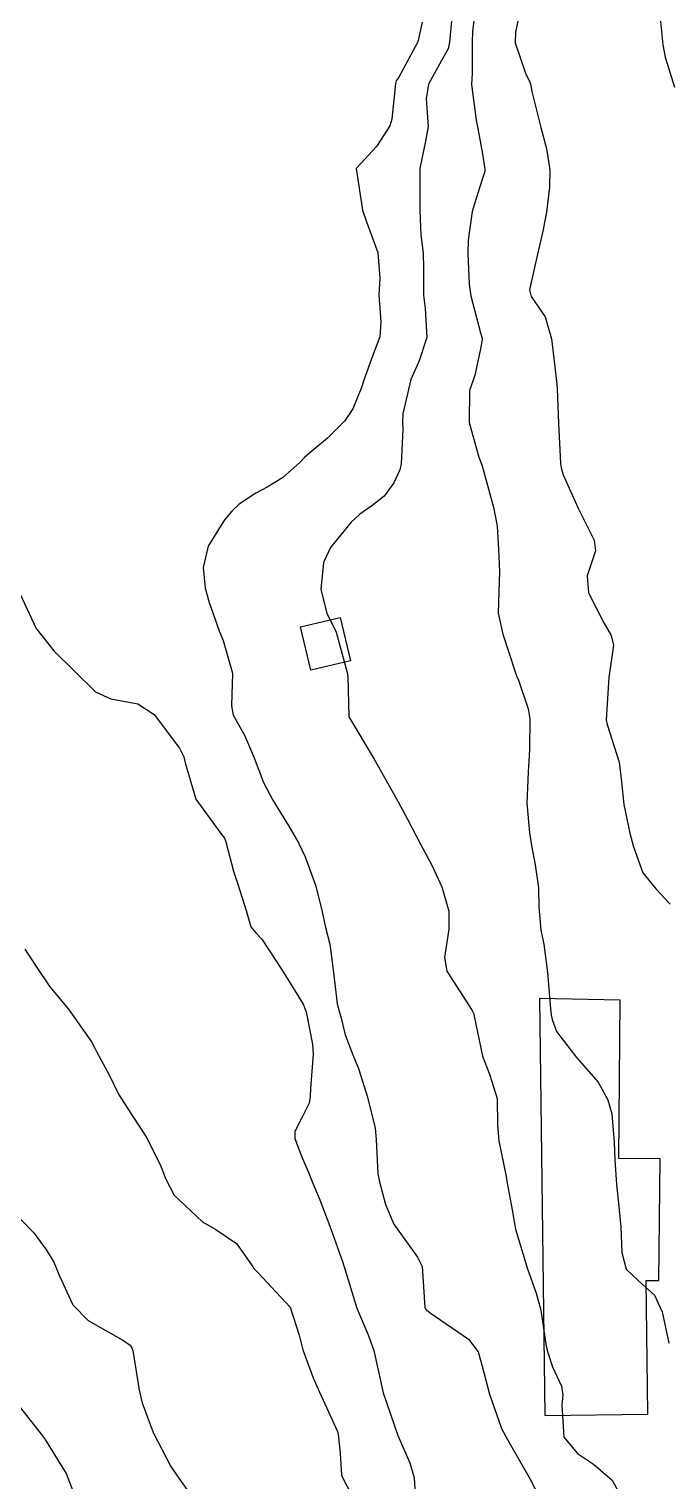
# Model space of a CAD drawing. Header units: metres. Extents: x 298520 to 308411, y 7433745 to 7450750.
# Drawn here: x 302011.5 to 302041.7, y 7441536.6 to 7441605.4 of the extents above; entities that cross this region are included whole.
import ezdxf

# ---------------------------------------------------------------- set-up
doc = ezdxf.new("R2010")
doc.units = ezdxf.units.M
doc.header["$LTSCALE"] = 10
for name, color, linetype in [('Curvas de Nivel 1m', 11, 'Continuous'), ('Curvas de Nivel 5m', 15, 'Continuous'), ('Edificações', 30, 'Continuous')]:
    doc.layers.add(name, color=color, linetype=linetype)

msp = doc.modelspace()

# ---------------------------------------------------------------- linework, layer by layer
at = {"layer": 'Curvas de Nivel 1m', "flags": 128}
for points, elevation in [([(302032.645, 7441606.744), (302032.454, 7441605.283), (302032.434, 7441604.745), (302032.434, 7441603.279), (302032.404, 7441602.746), (302032.621, 7441601.06), (302032.69, 7441600.742), (302032.92, 7441599.462), (302033.036, 7441598.739), (302033.026, 7441598.624), (302032.908, 7441598.245), (302032.536, 7441597.104), (302032.439, 7441596.745), (302032.238, 7441595.381), (302032.232, 7441594.746), (302032.295, 7441593.299), (302032.363, 7441592.745), (302032.826, 7441590.999), (302032.902, 7441590.739), (302032.904, 7441590.656), (302032.814, 7441590.158), (302032.555, 7441588.983), (302032.473, 7441588.743), (302032.305, 7441588.264), (302032.292, 7441586.747), (302032.748, 7441585.109), (302032.886, 7441584.739), (302032.953, 7441584.526), (302033.44, 7441582.733), (302033.614, 7441581.831), (302033.684, 7441580.73), (302033.725, 7441579.692), (302033.688, 7441578.73), (302033.67, 7441577.722), (302033.881, 7441576.728), (302034.502, 7441574.844), (302034.548, 7441574.721), (302034.621, 7441574.54), (302035.089, 7441573.194), (302035.159, 7441572.712), (302035.14, 7441571.263), (302035.118, 7441570.712), (302035.085, 7441570.202), (302035.02, 7441568.713), (302035.145, 7441567.317), (302035.246, 7441566.709), (302035.42, 7441565.806), (302035.566, 7441564.704), (302035.588, 7441563.797), (302035.688, 7441562.702), (302035.82, 7441562.043), (302035.992, 7441560.697), (302036.146, 7441558.986), (302036.177, 7441558.694), (302036.212, 7441558.475), (302036.425, 7441557.908), (302037.366, 7441556.68), (302038.395, 7441555.501), (302038.859, 7441554.665), (302039.038, 7441554.002), (302039.146, 7441552.662), (302039.185, 7441551.832), (302039.267, 7441550.661), (302039.372, 7441549.615), (302039.466, 7441548.658), (302039.51, 7441547.449), (302039.723, 7441546.656), (302040.288, 7441546.116), (302041.057, 7441545.415), (302041.417, 7441544.633), (302041.733, 7441543.145)], 736), ([(302031.497, 7441606.263), (302031.361, 7441604.756), (302031.295, 7441604.442), (302030.974, 7441603.886), (302030.369, 7441602.769), (302030.261, 7441602.076), (302030.344, 7441600.769), (302030.218, 7441600.063), (302029.953, 7441598.774), (302029.96, 7441597.831), (302029.95, 7441596.774), (302030.011, 7441595.638), (302030.11, 7441594.771), (302030.134, 7441594.049), (302030.137, 7441592.771), (302030.209, 7441592.142), (302030.294, 7441590.768), (302029.922, 7441589.658), (302029.532, 7441588.779), (302029.149, 7441587.157), (302029.134, 7441586.786), (302029.146, 7441586.407), (302029.067, 7441584.787), (302029.016, 7441584.511), (302028.734, 7441583.893), (302028.264, 7441583.258), (302027.687, 7441582.8), (302027.119, 7441582.406), (302026.715, 7441582.019), (302025.733, 7441580.825), (302025.403, 7441580.118), (302025.269, 7441578.831), (302025.554, 7441577.719), (302025.993, 7441576.82), (302026.524, 7441574.912), (302026.541, 7441574.811), (302026.547, 7441574.736), (302026.603, 7441572.81), (302027.788, 7441570.798), (302028.562, 7441569.428), (302028.926, 7441568.786), (302029.371, 7441567.955), (302029.986, 7441566.775), (302030.518, 7441565.785), (302031.001, 7441564.763), (302031.332, 7441563.599), (302031.323, 7441562.757), (302031.122, 7441561.413), (302031.235, 7441560.758), (302032.435, 7441558.9), (302032.508, 7441558.739), (302032.531, 7441558.64), (302032.925, 7441556.735), (302033.251, 7441555.885), (302033.617, 7441554.728), (302033.629, 7441553.473), (302033.693, 7441552.727), (302034.036, 7441551.033), (302034.096, 7441550.722), (302034.324, 7441549.461), (302034.453, 7441548.719), (302034.49, 7441548.54), (302035.04, 7441546.713), (302035.466, 7441545.523), (302035.689, 7441544.706), (302035.938, 7441543.013), (302036.007, 7441542.702), (302036.236, 7441542.028), (302036.652, 7441541.119), (302036.729, 7441540.692), (302036.681, 7441540.228), (302036.776, 7441538.691), (302037.424, 7441537.92), (302038.18, 7441537.414), (302039.062, 7441536.661), (302040.153, 7441534.65)], 737), ([(302041.283, 7441606.363), (302041.448, 7441604.635), (302041.566, 7441604.046), (302042.002, 7441602.63)], 734), ([(302030.066, 7441605.704), (302029.863, 7441604.777), (302028.966, 7441603.101), (302028.837, 7441602.918), (302028.8, 7441602.792), (302028.625, 7441601.115), (302028.53, 7441600.794), (302027.908, 7441599.821), (302026.968, 7441598.809), (302026.949, 7441598.773), (302027.239, 7441596.807), (302027.436, 7441596.254), (302027.975, 7441594.799), (302028.069, 7441593.58), (302028.022, 7441592.798), (302028.11, 7441591.517), (302028.064, 7441590.798), (302027.724, 7441589.886), (302027.319, 7441588.805), (302027.192, 7441588.403), (302026.779, 7441587.397), (302026.388, 7441586.816), (302025.582, 7441586.006), (302024.75, 7441585.316), (302024.499, 7441585.09), (302024.272, 7441584.845), (302023.465, 7441584.123), (302022.731, 7441583.683), (302022.191, 7441583.403), (302021.404, 7441582.873), (302021.053, 7441582.543), (302020.716, 7441582.141), (302019.935, 7441580.892), (302019.7, 7441579.882), (302019.803, 7441578.893), (302019.995, 7441578.219), (302020.459, 7441576.883), (302020.646, 7441576.422), (302021.091, 7441574.875), (302021.048, 7441573.324), (302021.126, 7441572.882), (302021.653, 7441571.934), (302022.119, 7441570.867), (302022.566, 7441569.705), (302023.004, 7441568.855), (302023.765, 7441567.624), (302024.211, 7441566.843), (302024.523, 7441566.179), (302025.012, 7441564.832), (302025.316, 7441563.653), (302025.5, 7441562.825), (302025.693, 7441562.04), (302025.852, 7441560.819), (302026.044, 7441559.211), (302026.148, 7441558.814), (302026.211, 7441558.594), (302026.422, 7441557.752), (302026.793, 7441556.806), (302027.056, 7441556.154), (302027.487, 7441554.799), (302027.842, 7441553.324), (302027.895, 7441552.795), (302027.972, 7441551.169), (302028.043, 7441550.793), (302028.327, 7441549.716), (302028.727, 7441548.786), (302029.847, 7441547.225), (302030.067, 7441546.772), (302030.198, 7441544.846), (302030.23, 7441544.77), (302030.272, 7441544.722), (302030.447, 7441544.591), (302032.252, 7441543.331), (302032.713, 7441542.735), (302032.909, 7441542.06), (302033.245, 7441540.73), (302033.817, 7441539.105), (302034.02, 7441538.722), (302034.19, 7441538.45), (302035.183, 7441536.71), (302036.154, 7441534.817)], 738), ([(302011.052, 7441578.613), (302011.804, 7441576.988), (302012.637, 7441575.94), (302013.613, 7441574.97), (302014.613, 7441573.984), (302015.328, 7441573.667), (302016.608, 7441573.426), (302017.383, 7441572.922), (302018.587, 7441571.331), (302018.782, 7441570.908), (302018.849, 7441570.637), (302019.354, 7441568.902), (302020.537, 7441567.284), (302020.707, 7441567.059), (302020.782, 7441566.886), (302021.143, 7441565.504), (302021.349, 7441564.877), (302021.734, 7441563.632), (302021.963, 7441562.868), (302022.198, 7441562.582), (302022.477, 7441562.273), (302023.408, 7441560.851), (302024.438, 7441559.196), (302024.578, 7441558.838), (302024.884, 7441557.3), (302024.912, 7441556.833), (302024.777, 7441555.214), (302024.764, 7441554.834), (302024.717, 7441554.506), (302024.378, 7441553.814), (302024.034, 7441553.178), (302024.037, 7441552.843), (302024.355, 7441552.002), (302024.705, 7441551.194), (302024.847, 7441550.832), (302025.217, 7441549.94), (302025.657, 7441548.82), (302025.826, 7441548.335), (302026.295, 7441547.015), (302026.36, 7441546.809), (302026.387, 7441546.714), (302026.983, 7441544.803), (302027.507, 7441543.544), (302027.783, 7441542.795), (302028.223, 7441540.79), (302028.921, 7441538.783), (302029.477, 7441537.48), (302029.686, 7441536.775), (302029.783, 7441535.147)], 739), ([(302011.083, 7441548.998), (302011.694, 7441548.377), (302012.299, 7441547.552), (302012.642, 7441546.977), (302012.895, 7441546.366), (302013.538, 7441544.967), (302014.262, 7441544.223), (302015.897, 7441543.287), (302016.245, 7441543.052), (302016.33, 7441542.929), (302016.372, 7441542.798), (302016.673, 7441540.925), (302016.821, 7441540.316), (302017.343, 7441538.919), (302018.177, 7441537.313), (302018.447, 7441536.907), (302019.155, 7441535.908)], 741), ([(302010.829, 7441540.385), (302011.932, 7441538.984), (302012.043, 7441538.834), (302012.189, 7441538.631), (302013.217, 7441536.97), (302013.905, 7441535.213)], 742)]:
    msp.add_lwpolyline(points, dxfattribs=dict(at, elevation=elevation))
at = {"layer": 'Curvas de Nivel 5m', "flags": 128}
for points, elevation in [([(302034.794, 7441606.722), (302034.482, 7441605.234), (302034.462, 7441604.725), (302034.968, 7441603.235), (302035.15, 7441602.903), (302035.205, 7441602.716), (302035.253, 7441602.421), (302035.685, 7441600.709), (302035.947, 7441599.728), (302036.115, 7441598.702), (302036.094, 7441597.892), (302035.942, 7441596.704), (302035.775, 7441595.811), (302035.52, 7441594.71), (302035.153, 7441593.022), (302035.231, 7441592.714), (302035.884, 7441591.755), (302036.185, 7441590.7), (302036.377, 7441589.119), (302036.422, 7441588.696), (302036.448, 7441588.354), (302036.516, 7441586.694), (302036.606, 7441584.831), (302036.623, 7441584.692), (302036.643, 7441584.593), (302036.739, 7441584.27), (302037.444, 7441582.683), (302038.206, 7441581.176), (302038.267, 7441580.674), (302037.876, 7441579.487), (302037.939, 7441578.677), (302038.659, 7441577.256), (302039.008, 7441576.666), (302039.113, 7441576.198), (302038.907, 7441574.667), (302038.876, 7441574.412), (302038.776, 7441572.668), (302038.818, 7441572.451), (302039.384, 7441570.662), (302039.498, 7441569.732), (302039.611, 7441568.659), (302039.896, 7441567.3), (302040.065, 7441566.655), (302040.515, 7441565.424), (302041.142, 7441564.64), (302041.807, 7441563.942)], 735), ([(302011.271, 7441561.798), (302011.801, 7441560.99), (302012.448, 7441560.017), (302013.326, 7441558.971), (302014.418, 7441557.422), (302014.573, 7441557.117), (302014.662, 7441556.956), (302015.273, 7441555.818), (302015.691, 7441554.941), (302016.377, 7441553.876), (302017.01, 7441552.924), (302017.664, 7441551.602), (302017.942, 7441550.914), (302018.332, 7441550.157), (302019.671, 7441548.896), (302020.309, 7441548.528), (302021.288, 7441547.86), (302021.997, 7441546.864), (302022.108, 7441546.679), (302022.289, 7441546.5), (302023.818, 7441544.845), (302024.253, 7441543.53), (302024.415, 7441542.837), (302024.905, 7441541.505), (302025.208, 7441540.825), (302026.058, 7441538.959), (302026.095, 7441538.821), (302026.184, 7441537.935), (302026.253, 7441536.898), (302026.277, 7441536.818), (302026.923, 7441535.571)], 740)]:
    msp.add_lwpolyline(points, dxfattribs=dict(at, elevation=elevation))
at = {"layer": 'Edificações'}
for points in [[(302024.31, 7441577.073), (302026.184, 7441577.516), (302026.67, 7441575.462), (302024.796, 7441575.019)], [(302035.617, 7441559.462), (302035.866, 7441539.724), (302040.75, 7441539.786), (302040.67, 7441546.115), (302041.273, 7441546.123), (302041.321, 7441551.88), (302039.376, 7441551.897), (302039.439, 7441559.387)]]:
    msp.add_lwpolyline(points, close=True, dxfattribs=at)

doc.saveas('drawing.dxf')
